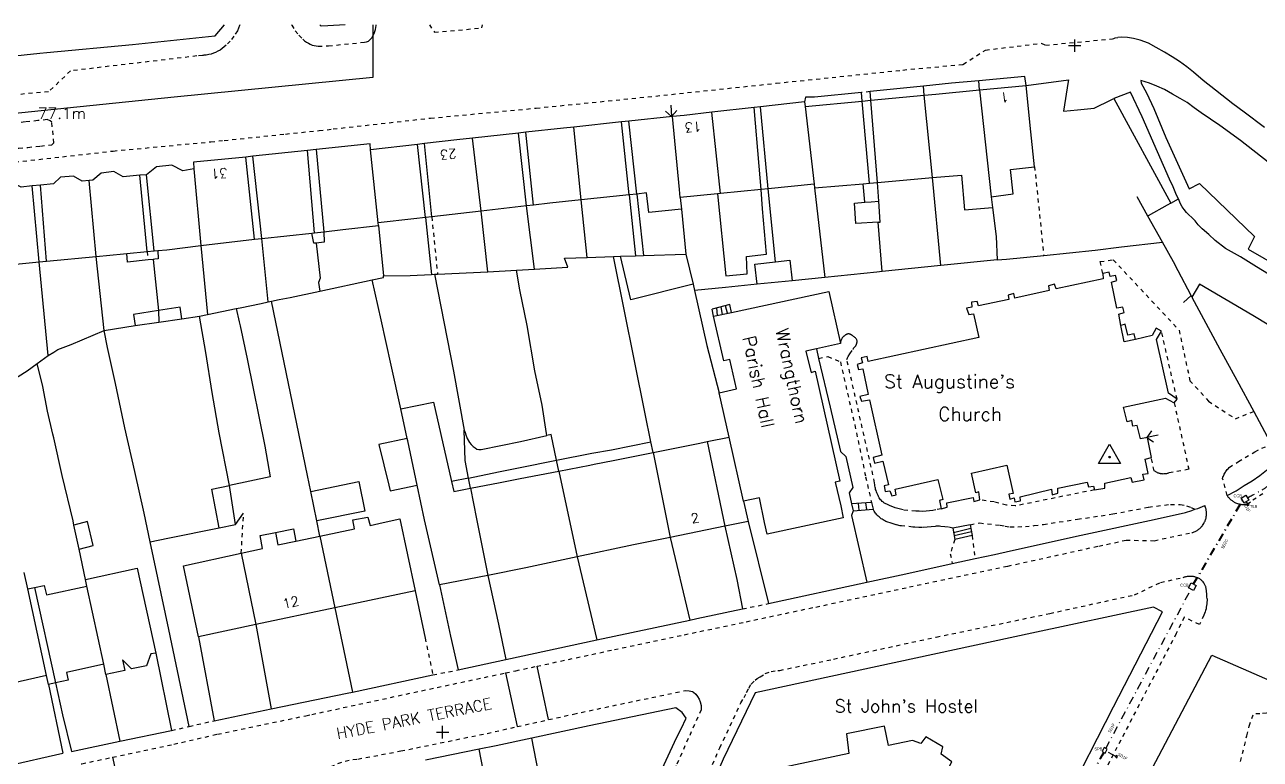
# Model space of a CAD drawing. Extents: x 428500 to 429165, y 435000 to 435500.
# Drawn here: x 428773.7 to 428927.6, y 435408.4 to 435500 of the extents above; entities that cross this region are included whole.
import ezdxf

# ---------------------------------------------------------------- set-up
doc = ezdxf.new("R2010")
doc.units = 0
doc.linetypes.add('DASHDOT1', pattern=[2, 1, -0.5, 0, -0.5])
doc.linetypes.add('DASHEDLINE', pattern=[1, 0.5, -0.5])
doc.layers.get('0').update_dxf_attribs({"color": 222})
for name, color, linetype in [('du-EXISTINGBOX', 181, 'Continuous'), ('du-EXISTINGDUCT-C1', 181, 'DASHDOT1'), ('du-EXISTINGDUCT-F1', 181, 'DASHDOT1'), ('du-EXISTINGTEXT', 181, 'Continuous'), ('du-UTMCDUCT-F2', 40, 'DASHDOT1'), ('os_Block', 7, 'Continuous'), ('OS_LINE - Boundary', 8, 'Continuous'), ('OS_LINE - Building Division', 8, 'Continuous'), ('OS_LINE - Building Outline', 7, 'Continuous'), ('OS_LINE - Default', 8, 'Continuous'), ('OS_LINE - Edge', 8, 'DASHEDLINE'), ('OS_LINE - Property Closing', 8, 'DASHEDLINE'), ('OS_LINE - Road Or Track', 8, 'DASHEDLINE'), ('OS_LINE - Step', 8, 'Continuous'), ('OS_LINE - Traffic Calming', 8, 'Continuous'), ('OS_PT - Spot Height', 8, 'Continuous'), ('OS_PT - Triangulation Point Or Pillar', 8, 'Continuous'), ('OS_SYMB - Benchmark', 8, 'Continuous'), ('OS_TEXT - Building or Structure', 4, 'Continuous'), ('OS_TEXT - Height', 4, 'Continuous'), ('OS_TEXT - Road', 4, 'Continuous')]:
    doc.layers.add(name, color=color, linetype=linetype)
doc.styles.add('AutoTextStyle-2', font='')
doc.styles.get('AutoTextStyle-2').set_extended_font_data('romans-shx')

# ---------------------------------------------------------------- blocks, each defined once
blk = doc.blocks.new('CCB')
at = {"flags": 128}
blk.add_lwpolyline([(0.35, 0.35), (0.35, -0.35), (-0.35, -0.35), (-0.35, 0.35)], close=True, dxfattribs=at)
blk = doc.blocks.new('TLB')
for p, q in [((-0.1, 0.1), (-0.1, -0.1)), ((0.1, 0.1), (-0.1, 0.1)), ((0.1, -0.1), (0.1, 0.1)), ((-0.1, -0.1), (0.1, -0.1))]:
    blk.add_line(p, q)
blk = doc.blocks.new('benchMarkSymbol_#000000')
for points in [[(0.707, 0.707), (0, 0), (0.707, -0.707)], [(1.42, 0), (0, 0)]]:
    blk.add_lwpolyline(points)
blk = doc.blocks.new('spotHeightSymbol_#FF0000')
for points in [[(-0.775, 0), (0.775, 0)], [(0, -0.775), (0, 0.775)]]:
    blk.add_lwpolyline(points)
blk = doc.blocks.new('triangulationStationSymbol_#000000')
for points in [[(0, -0.794), (-1.375, -0.794), (0, 1.588), (1.375, -0.794), (0, -0.794)], [(0.087, 0), (0.086, -0.017), (0.081, -0.033), (0.073, -0.049), (0.062, -0.062), (0.049, -0.073), (0.033, -0.081), (0.017, -0.086), (0, -0.087), (-0.017, -0.086), (-0.033, -0.081), (-0.049, -0.073), (-0.062, -0.062), (-0.073, -0.049), (-0.081, -0.033), (-0.086, -0.017), (-0.087, 0), (-0.086, 0.017), (-0.081, 0.033), (-0.073, 0.049), (-0.062, 0.062), (-0.049, 0.073), (-0.033, 0.081), (-0.017, 0.086), (0, 0.087), (0.017, 0.086), (0.033, 0.081), (0.049, 0.073), (0.062, 0.062), (0.073, 0.049), (0.081, 0.033), (0.086, 0.017), (0.087, 0)]]:
    blk.add_lwpolyline(points)
blk = doc.blocks.new('se2835se')
at = {"layer": 'OS_LINE - Boundary'}
for points in [[(428817.05, 435500), (428817.06, 435493.41), (428792.31, 435490.97), (428654.48, 435476.8), (428594.89, 435469.94), (428593.69, 435465.3), (428587.41, 435418.15), (428586.37, 435418.21), (428584.49, 435418.44), (428583.82, 435414.75), (428579.81, 435388.66), (428579.8, 435388.24), (428566.92, 435304.02), (428570.7, 435303.27), (428567.3, 435276.35), (428564.73, 435258.18), (428563.08, 435241.26), (428545.04, 435233.22), (428500, 435212.52)], [(428715.233, 435000), (428719.674, 435008.665), (428743.487, 435055.655), (428779.682, 435131.22), (428815.718, 435204.722), (428832.863, 435240.282), (428848.739, 435279.652), (428868.741, 435320.451), (428880.806, 435343.787), (428899.38, 435379.188), (428921.605, 435421.416), (428937.268, 435414.537), (428938.062, 435414.06), (428961.345, 435400.778), (428966.055, 435401.784), (428971.029, 435405.699), (428979.231, 435411.52), (428976.6, 435414.85), (428975.54, 435416.16), (428978.13, 435418.08), (428986.08, 435423.98), (428993.201, 435429.142), (429000, 435420.81)]]:
    blk.add_lwpolyline(points, dxfattribs=at)
at = {"layer": 'OS_LINE - Building Division'}
for points in [[(428892.65, 435491.87), (428894.1, 435478.55)], [(428886.8, 435480.94), (428885.76, 435491.21)], [(428860.35, 435478.95), (428859.3, 435489.09)], [(428870.92, 435489.8), (428872.05, 435480.1)], [(428843.03, 435478.16), (428842.11, 435487.24)], [(428855.35, 435478.45), (428855.256, 435479.45), (428854.4, 435488.55)], [(428830.54, 435476.76), (428829.49, 435485.87)], [(428817.72, 435475.3), (428816.78, 435484.39)], [(428794.77, 435482.05), (428795.63, 435472.47)], [(428782.59, 435471.12), (428781.7, 435480.57)], [(428822.58, 435442.61), (428821.912, 435445.751), (428821.414, 435448.101), (428821.35, 435448.4)], [(428863.235, 435440.612), (428861.44, 435448.57)], [(428851.97, 435446.67), (428854.1, 435436.08)], [(428840.22, 435444.34), (428842.51, 435433.66)], [(428829.21, 435442.2), (428829.95, 435438.4), (428831.37, 435431.35)], [(428810.46, 435436.25), (428812.3, 435427.3)], [(428800.66, 435434.12), (428802.46, 435425.21)], [(428783.53, 435420.26), (428781.43, 435430.01)]]:
    blk.add_lwpolyline(points, dxfattribs=at)
at = {"layer": 'OS_LINE - Building Outline'}
for points in [[(428885.76, 435491.21), (428887.2, 435491.35), (428892.65, 435491.87)], [(428892.65, 435491.87), (428898.46, 435492.43)], [(428899.5, 435482.3), (428899.05, 435486.66), (428898.46, 435492.43)], [(428870.85, 435490.38), (428865.35, 435489.77)], [(428870.85, 435490.38), (428870.92, 435489.8)], [(428870.92, 435489.8), (428878.04, 435490.48)], [(428878.04, 435490.48), (428879.11, 435490.58)], [(428879.11, 435490.58), (428885.76, 435491.21)], [(428859.3, 435489.09), (428855.85, 435488.7), (428854.4, 435488.55)], [(428864.55, 435489.68), (428859.3, 435489.09)], [(428865.35, 435489.77), (428864.55, 435489.68)], [(428842.11, 435487.24), (428840.8, 435487.1), (428836.1, 435486.59)], [(428848.05, 435487.87), (428842.11, 435487.24)], [(428848.95, 435487.97), (428848.05, 435487.87)], [(428849, 435478.79), (428848.05, 435487.87)], [(428854.4, 435488.55), (428848.95, 435487.97)], [(428849.95, 435478.89), (428848.95, 435487.97)], [(428829.49, 435485.87), (428827.5, 435485.65), (428823.5, 435485.18)], [(428835.2, 435486.49), (428829.49, 435485.87)], [(428836.1, 435486.59), (428835.2, 435486.49)], [(428837.05, 435477.51), (428836.1, 435486.59)], [(428808.9, 435484.32), (428802.1, 435483.59)], [(428810, 435484.44), (428808.9, 435484.32)], [(428816.78, 435484.39), (428816.7, 435485.15), (428810, 435484.44)], [(428822.6, 435485.08), (428816.78, 435484.39)], [(428823.5, 435485.18), (428822.6, 435485.08)], [(428823.6, 435475.97), (428822.6, 435485.08)], [(428824.4, 435476.06), (428823.5, 435485.18)], [(428794.77, 435482.05), (428793.4, 435481.8), (428792, 435482.5), (428790.1, 435482.3), (428788.85, 435481.3)], [(428801.25, 435483.5), (428794.7, 435482.85), (428794.77, 435482.05)], [(428802.1, 435483.59), (428801.25, 435483.5)], [(428802.3, 435473.25), (428801.25, 435483.5)], [(428781.7, 435480.57), (428780.85, 435480.5), (428779.75, 435481.1), (428778.15, 435481), (428777.25, 435480.15), (428775.65, 435479.99)], [(428788.01, 435481.23), (428785.95, 435481.05), (428784.8, 435481.7), (428783.2, 435481.5), (428782.15, 435480.6), (428781.7, 435480.57)], [(428788.85, 435481.3), (428788.01, 435481.23)], [(428788.95, 435471.72), (428788.01, 435481.23)], [(428789.8, 435471.8), (428788.85, 435481.3)], [(428879.95, 435480.34), (428886.8, 435480.94)], [(428886.8, 435480.94), (428890.4, 435481.25), (428890.75, 435476.9), (428894.25, 435477.2)], [(428894.1, 435478.55), (428896.85, 435478.9), (428896.5, 435481.95), (428899.5, 435482.3)], [(428774.6, 435479.89), (428773.25, 435479.75), (428772.05, 435480.35), (428769.95, 435480.15), (428769.05, 435479.25), (428768.55, 435479.2)], [(428775.65, 435479.99), (428774.6, 435479.89)], [(428776.4, 435470.51), (428775.65, 435479.99)], [(428865.42, 435479.45), (428860.35, 435478.95)], [(428866.3, 435479.54), (428865.42, 435479.45)], [(428872.05, 435480.1), (428866.3, 435479.54)], [(428872.05, 435480.1), (428872.1, 435479.65)], [(428872.1, 435479.65), (428878.15, 435480.18)], [(428878.15, 435480.18), (428878.95, 435480.25)], [(428878.95, 435480.25), (428879.95, 435480.34)], [(428843.03, 435478.16), (428839.1, 435477.75), (428837.05, 435477.51)], [(428849, 435478.79), (428843.03, 435478.16)], [(428849.95, 435478.89), (428849, 435478.79)], [(428855.519, 435476.998), (428855.494, 435476.995), (428851.422, 435476.566), (428851.164, 435479.018), (428849.95, 435478.89)], [(428860, 435478.91), (428855.35, 435478.45)], [(428855.35, 435478.45), (428855.519, 435476.998)], [(428860.35, 435478.95), (428860, 435478.91)], [(428894.1, 435478.55), (428894.25, 435477.2)], [(428830.54, 435476.76), (428824.4, 435476.06)], [(428836.2, 435477.42), (428830.54, 435476.76)], [(428837.05, 435477.51), (428836.2, 435477.42)], [(428810.95, 435474.19), (428813.3, 435474.45), (428817.75, 435474.97)], [(428823.6, 435475.97), (428822.15, 435475.8), (428817.72, 435475.3)], [(428817.75, 435474.97), (428817.72, 435475.3)], [(428824.4, 435476.06), (428823.6, 435475.97)], [(428795.63, 435472.47), (428802.3, 435473.25)], [(428802.3, 435473.25), (428803.21, 435473.35)], [(428803.21, 435473.35), (428809.44, 435474.03)], [(428809.44, 435474.03), (428809.8, 435474.07)], [(428809.8, 435474.07), (428810.95, 435474.19)], [(428786.4, 435471.49), (428788.95, 435471.72)], [(428788.95, 435471.72), (428789.8, 435471.8)], [(428789.8, 435471.8), (428790.26, 435471.84)], [(428790.26, 435471.84), (428791.4, 435471.95), (428795.63, 435472.47)], [(428769.6, 435469.85), (428775.5, 435470.43)], [(428775.5, 435470.43), (428776.4, 435470.51)], [(428776.4, 435470.51), (428782.59, 435471.12)], [(428782.59, 435471.12), (428786, 435471.45), (428786.4, 435471.49)], [(428908, 435469), (428908.05, 435468.3), (428902.2, 435467.05), (428902, 435467.65), (428901.25, 435467.45), (428901.3, 435466.85), (428897.05, 435465.9), (428896.9, 435466.5), (428896.2, 435466.3), (428896.3, 435465.75), (428892.5, 435464.95), (428892.35, 435465.5), (428891.65, 435465.4), (428891.7, 435464.8), (428891, 435464.65), (428891.3, 435463.85), (428891.9, 435463.95), (428892.55, 435460.99), (428878.75, 435458), (428878.65, 435458.65), (428877.9, 435458.45), (428878.05, 435457.85), (428877.4, 435457.65), (428877.55, 435457), (428878.1, 435457.1), (428878.75, 435453.9), (428877.75, 435453.65), (428877.95, 435453.05), (428878.95, 435453.25), (428880.45, 435446.35), (428879.4, 435446.05), (428879.55, 435445.35), (428880.6, 435445.6), (428881.3, 435442.65), (428880.75, 435442.5), (428880.9, 435441.8), (428881.45, 435441.9), (428881.7, 435441.25), (428882.25, 435441.4), (428882.15, 435442.1), (428887.45, 435443.3), (428888.05, 435440.8), (428887.65, 435440.7), (428887.82, 435439.83), (428887.85, 435439.65)], [(428910.26, 435462.5), (428910, 435463.9), (428910.65, 435464.1), (428910.5, 435464.8), (428909.75, 435464.65), (428909.1, 435467.9), (428909.75, 435468.1), (428909.6, 435468.75), (428908.9, 435468.6), (428908.8, 435469.15), (428908, 435469)], [(428937.55, 435457.206), (428936.65, 435457.75), (428928.7, 435462.55), (428926.7, 435463.75), (428920.07, 435467.65), (428919.1, 435466.05)], [(428861.74, 435464.13), (428873.85, 435466.75), (428875.3, 435460.25)], [(428919.1, 435466.05), (428922.6, 435459.55), (428924.69, 435455.69), (428926.808, 435451.776)], [(428859.5, 435463.65), (428861.74, 435464.13)], [(428860.2, 435454.1), (428862.35, 435454.6), (428861.55, 435458.25), (428860.8, 435458.1), (428859.5, 435463.65)], [(428912.06, 435460.77), (428910.65, 435460.45), (428910.26, 435462.5)], [(428915.3, 435461.8), (428914.65, 435462.15), (428914.15, 435461.25), (428912.06, 435460.77)], [(428917.25, 435453.3), (428916.2, 435454.05), (428914.7, 435460.75), (428915.3, 435461.8)], [(428872.31, 435459.59), (428871, 435459.3), (428871.29, 435458.1), (428871.65, 435456.65), (428872.15, 435456.8), (428875.25, 435443.1), (428874.65, 435442.95), (428875.35, 435440), (428875.667, 435438.529), (428866.167, 435436.479), (428865.868, 435437.954), (428865.247, 435441.014), (428863.235, 435440.612)], [(428875.3, 435460.25), (428872.31, 435459.59)], [(428861.44, 435448.57), (428860.2, 435454.1)], [(428914.05, 435446.05), (428913.55, 435448.55), (428912.7, 435448.35), (428912.3, 435450.05), (428911.75, 435449.95), (428911.6, 435450.65), (428911.05, 435450.5), (428910.6, 435452.3), (428915.8, 435453.45), (428916.25, 435453.2), (428916.9, 435452.85)], [(428916.9, 435452.85), (428917.25, 435453.3)], [(428820.55, 435452.1), (428824.615, 435452.946), (428825.533, 435448.891), (428826.86, 435443.03)], [(428821.35, 435448.4), (428820.55, 435452.1)], [(428926.808, 435451.776), (428928.5, 435448.65), (428929.006, 435447.718)], [(428821.35, 435448.4), (428817.8, 435447.65), (428819.03, 435442.61), (428819.2, 435441.9), (428822.58, 435442.61)], [(428851.97, 435446.67), (428857.8, 435447.84), (428858.71, 435448.02)], [(428858.71, 435448.02), (428861.44, 435448.57)], [(428840.22, 435444.34), (428844.1, 435445.1), (428844.63, 435445.21), (428847, 435445.68), (428851.97, 435446.67)], [(428906.95, 435442), (428908.25, 435442.2), (428908.25, 435442.85), (428911.5, 435443.55), (428911.65, 435442.95), (428913.15, 435443.25), (428913, 435443.95), (428913.65, 435444.05), (428913.3, 435445.85), (428914.05, 435446.05)], [(428829.21, 435442.2), (428832.93, 435442.92), (428835.43, 435443.41), (428840.22, 435444.34)], [(428892.7, 435440.75), (428892.55, 435441.75), (428892.2, 435441.65), (428891.65, 435444.1), (428896.05, 435445.1), (428896.85, 435441.55), (428896.3, 435441.45), (428896.4, 435440.85), (428896.95, 435441), (428897.05, 435440.5), (428897.75, 435440.65), (428897.7, 435441.15), (428901.6, 435442.1), (428901.7, 435441.4), (428902.4, 435441.6), (428902.4, 435442.2), (428906.05, 435442.95), (428906.2, 435442.4), (428906.85, 435442.45), (428906.95, 435442)], [(428809.315, 435441.819), (428815.305, 435443.051), (428816.063, 435439.366), (428810.073, 435438.134)], [(428825.35, 435430.15), (428823.5, 435438.25), (428822.58, 435442.61)], [(428826.86, 435443.03), (428827.15, 435441.8), (428829.21, 435442.2)], [(428810.073, 435438.134), (428809.315, 435441.819)], [(428887.85, 435439.65), (428888.6, 435439.85), (428888.55, 435440.4), (428891.85, 435441.05), (428891.95, 435440.55), (428892.7, 435440.75)], [(428863.235, 435440.612), (428863.81, 435438.06)], [(428810.46, 435436.25), (428814.75, 435437.15), (428814.55, 435438.25), (428816.45, 435438.6), (428816.7, 435437.55), (428818.35, 435437.93), (428820.4, 435438.4), (428822.33, 435429.43)], [(428863.81, 435438.06), (428860.91, 435437.46)], [(428800.66, 435434.12), (428803.3, 435434.7), (428803, 435436.3), (428804.94, 435436.7)], [(428804.94, 435436.7), (428807.15, 435437.15), (428807.45, 435435.62)], [(428804.94, 435436.7), (428805.2, 435435.15), (428807.45, 435435.62)], [(428860.91, 435437.46), (428854.1, 435436.08)], [(428807.45, 435435.62), (428810.46, 435436.25)], [(428854.1, 435436.08), (428849.55, 435435.15), (428842.51, 435433.66)], [(428795.35, 435423.7), (428793.45, 435432.55), (428800.66, 435434.12)], [(428842.51, 435433.66), (428836.1, 435432.3), (428831.37, 435431.35)], [(428774.06, 435429.65), (428773.62, 435431.7)], [(428781.25, 435430.85), (428787.7, 435432.25), (428790, 435421.65)], [(428781.43, 435430.01), (428781.25, 435430.85)], [(428831.37, 435431.35), (428825.35, 435430.15)], [(428774.06, 435429.65), (428774.89, 435429.83)], [(428776.41, 435418.85), (428774.06, 435429.65)], [(428774.89, 435429.83), (428776.1, 435430.1), (428776.4, 435428.9), (428781.43, 435430.01)], [(428822.33, 435429.43), (428812.3, 435427.3)], [(428812.3, 435427.3), (428802.46, 435425.21)], [(428802.46, 435425.21), (428795.35, 435423.7)], [(428790, 435421.65), (428789.4, 435421.55), (428788.85, 435420.05), (428787, 435419.7), (428785.85, 435420.8), (428786.15, 435419.5), (428783.8, 435419)], [(428783.53, 435420.26), (428778.9, 435419.25), (428779.1, 435418.3), (428777.51, 435417.94)], [(428783.8, 435419), (428783.53, 435420.26)], [(428776.41, 435418.85), (428769.27, 435417.25)], [(428776.65, 435417.75), (428776.41, 435418.85)], [(428777.51, 435417.94), (428776.65, 435417.75)], [(428883.15, 435396.35), (428889.2, 435408.1), (428887.85, 435409.05), (428888.05, 435409.95), (428885.95, 435411.2), (428885.35, 435410.4), (428884.3, 435410.75), (428881.3, 435410.15), (428880.8, 435412.55), (428876.05, 435411.6), (428876.35, 435409.15), (428867.75, 435407.3), (428869.05, 435401.8), (428873.6, 435402.6), (428873.85, 435401.15), (428873.68, 435399.76)]]:
    blk.add_lwpolyline(points, dxfattribs=at)
at = {"layer": 'OS_LINE - Default'}
for points in [[(428760.402, 435494.84), (428761.5, 435494.95), (428775.55, 435496.45), (428776.453, 435496.536), (428787.1, 435497.55), (428797.363, 435498.614), (428797.416, 435498.619), (428798.551, 435500)], [(428813.6, 435500), (428811.45, 435499.85), (428810.6, 435499.8), (428810.45, 435500)], [(428928.15, 435487.2), (428925.6, 435489.1), (428924.2, 435490.15), (428922.049, 435491.834), (428920.51, 435493.062), (428919.316, 435494.092), (428918.451, 435494.767), (428917.559, 435495.407), (428916.641, 435496.01), (428915.7, 435496.576), (428914.667, 435497.174), (428913.694, 435497.682), (428912.672, 435498.07), (428911.835, 435498.269), (428911.067, 435498.383), (428910.293, 435498.434), (428909.859, 435498.412)], [(428898.46, 435492.43), (428898.3, 435493.55), (428892.55, 435493.02)], [(428885.65, 435492.34), (428879, 435491.66)], [(428892.55, 435493.02), (428889.15, 435492.7), (428885.65, 435492.34)], [(428885.76, 435491.21), (428885.65, 435492.34)], [(428892.65, 435491.87), (428892.55, 435493.02)], [(428898.46, 435492.43), (428903.713, 435493.137), (428903.679, 435492.913), (428903.113, 435489.223), (428904.842, 435489.382), (428906.909, 435489.573), (428909.04, 435490.629), (428909.387, 435490.801)], [(428928.6, 435482.85), (428925.15, 435485.55), (428922.6, 435487.45), (428920.25, 435489), (428919.4, 435489.65), (428918.5, 435490.3), (428917.65, 435490.8), (428916.7, 435491.35), (428915.7, 435491.9), (428914.75, 435492.35), (428913.8, 435492.7), (428912.76, 435493.03), (428912.8, 435492.7), (428913.45, 435491.5), (428914.35, 435489.55), (428915.85, 435485.95), (428918.75, 435479.55), (428920.05, 435480.2), (428926.9, 435473.6), (428926.1, 435472), (428932.25, 435468.5)], [(428877.95, 435491.55), (428872.1, 435490.95), (428870.95, 435490.95), (428870.85, 435490.38)], [(428878.04, 435490.48), (428877.95, 435491.55)], [(428878.95, 435480.25), (428878.04, 435490.48)], [(428879.11, 435490.58), (428879, 435491.66)], [(428879.95, 435480.34), (428879.11, 435490.58)], [(428917.416, 435478.275), (428917.2, 435478.75), (428916.75, 435479.8), (428916.3, 435480.75), (428914.8, 435484.15), (428912.9, 435488.5), (428911.45, 435491.6), (428909.387, 435490.801)], [(428909.387, 435490.801), (428916.491, 435477.755)], [(428865.42, 435479.45), (428865.2, 435482.35), (428864.55, 435489.68)], [(428866.3, 435479.54), (428865.35, 435489.77)], [(428836.2, 435477.42), (428835.2, 435486.49)], [(428809.8, 435474.07), (428808.9, 435484.32)], [(428810, 435484.44), (428810.95, 435474.19)], [(428803.21, 435473.35), (428802.1, 435483.59)], [(428887.84, 435469.97), (428886.8, 435480.94)], [(428775.5, 435470.43), (428774.6, 435479.89)], [(428860, 435478.91), (428861.05, 435468.7), (428863.7, 435468.95), (428863.6, 435471.1), (428866.1, 435471.4), (428865.6, 435477.05), (428865.42, 435479.45)], [(428867.21, 435470.44), (428866.3, 435479.54)], [(428872.1, 435479.65), (428873.35, 435468.47)], [(428878.35, 435477.86), (428878.15, 435480.18)], [(428880.09, 435478), (428879.95, 435480.34)], [(428843.75, 435470.99), (428843.03, 435478.16)], [(428849, 435478.79), (428849.79, 435471.19)], [(428849.95, 435478.89), (428850.79, 435471.23)], [(428880, 435475.4), (428877.25, 435475.2), (428877.05, 435477.75), (428878.35, 435477.86)], [(428878.35, 435477.86), (428879.16, 435477.92), (428880.09, 435478)], [(428880, 435475.4), (428880.25, 435475.4), (428880.09, 435478)], [(428913.616, 435476.137), (428912.264, 435478.538)], [(428916.491, 435477.755), (428917.416, 435478.275)], [(428935.586, 435462.361), (428936.9, 435463.95), (428933.55, 435466.05), (428930.15, 435468), (428927.15, 435469.8), (428925.15, 435471.05), (428923.3, 435472.1), (428922, 435473.1), (428921.2, 435473.85), (428920.4, 435474.55), (428919.9, 435475.05), (428919.5, 435475.55), (428919.1, 435475.95), (428918.7, 435476.3), (428918.45, 435476.6), (428918.15, 435476.95), (428917.9, 435477.3), (428917.7, 435477.65), (428917.416, 435478.275)], [(428831.4, 435469.2), (428830.54, 435476.76)], [(428837.2, 435469.52), (428836.2, 435477.42)], [(428855.519, 435476.998), (428856.05, 435471.4)], [(428894.25, 435477.2), (428894.7, 435473.6), (428894.85, 435470.69)], [(428916.491, 435477.755), (428916.024, 435477.492), (428913.664, 435476.164), (428913.616, 435476.137)], [(428817.75, 435474.97), (428818.38, 435468.7)], [(428823.6, 435475.97), (428824.38, 435468.87)], [(428880.5, 435469.22), (428880, 435475.4)], [(428915.45, 435472.88), (428913.616, 435476.137)], [(428804.01, 435465.43), (428803.21, 435473.35)], [(428810, 435472.78), (428809.7, 435472.75), (428809.44, 435474.03)], [(428810.95, 435474.19), (428811, 435472.9), (428810, 435472.78)], [(428790.26, 435471.84), (428790.3, 435470.8), (428789.9, 435470.76), (428789.7, 435470.74)], [(428795.63, 435472.47), (428796.45, 435463.86)], [(428810, 435472.78), (428810.5, 435468.4), (428810.3, 435467.85), (428810.46, 435466.79)], [(428900.642, 435471.234), (428907.03, 435471.9), (428910.35, 435472.3), (428915.45, 435472.88)], [(428919, 435466.25), (428917.4, 435469.3), (428916.79, 435470.42), (428915.45, 435472.88)], [(428776.6, 435458.75), (428775.5, 435470.43)], [(428783.56, 435461.86), (428782.59, 435471.12)], [(428789.05, 435470.67), (428786.5, 435470.4), (428786.4, 435471.49)], [(428789.7, 435470.74), (428789.05, 435470.67)], [(428789.7, 435470.74), (428790.34, 435464.36)], [(428837.2, 435469.52), (428837.88, 435469.56), (428841.35, 435469.75), (428840.95, 435470.9), (428843.75, 435470.99)], [(428843.75, 435470.99), (428847.047, 435471.101)], [(428847.047, 435471.101), (428847.9, 435471.13)], [(428851.7, 435448.01), (428851, 435451.482), (428847.047, 435471.101)], [(428847.9, 435471.13), (428849.79, 435471.19)], [(428856.96, 435467.65), (428849.2, 435465.7), (428847.9, 435471.13)], [(428849.79, 435471.19), (428850.79, 435471.23)], [(428850.79, 435471.23), (428856.05, 435471.4)], [(428856.05, 435471.4), (428856.96, 435467.65)], [(428864.94, 435467.64), (428864.65, 435470.15), (428867.21, 435470.44)], [(428867.21, 435470.44), (428869, 435470.65), (428869.3, 435468.07)], [(428894.85, 435470.69), (428887.84, 435469.97)], [(428894.85, 435470.69), (428896, 435470.75), (428900.642, 435471.234)], [(428816.95, 435468.18), (428818.4, 435468.49), (428818.38, 435468.7)], [(428818.38, 435468.7), (428821.7, 435468.75), (428824.38, 435468.87)], [(428824.38, 435468.87), (428824.75, 435468.89)], [(428824.75, 435468.89), (428825.11, 435468.91)], [(428824.75, 435468.89), (428827.1, 435456.8), (428828.45, 435449.45)], [(428825.11, 435468.91), (428831.4, 435469.2)], [(428831.4, 435469.2), (428834.95, 435469.4)], [(428834.95, 435469.4), (428837.2, 435469.52)], [(428838.75, 435448.8), (428838.71, 435449.04), (428838.15, 435452.55), (428837.25, 435456.85), (428836.3, 435462.5), (428835.35, 435466.95), (428834.95, 435469.4)], [(428880.5, 435469.22), (428879.85, 435469.15), (428873.35, 435468.47)], [(428887.84, 435469.97), (428880.5, 435469.22)], [(428810.46, 435466.79), (428816.95, 435468.18)], [(428820.55, 435452.1), (428819.35, 435457.55), (428818.1, 435463.2), (428816.95, 435468.18)], [(428856.96, 435467.65), (428857.15, 435466.85)], [(428864.94, 435467.64), (428861, 435467.25), (428857.15, 435466.85)], [(428869.3, 435468.07), (428864.94, 435467.64)], [(428873.35, 435468.47), (428869.3, 435468.07)], [(428804.01, 435465.43), (428804.44, 435465.52)], [(428804.44, 435465.52), (428805.4, 435465.72), (428806.75, 435466), (428810.46, 435466.79)], [(428809.315, 435441.819), (428808.904, 435443.814), (428804.44, 435465.52)], [(428857.15, 435466.85), (428858.65, 435460), (428860.2, 435454.1)], [(428919, 435466.25), (428918.06, 435465.36)], [(428919.1, 435466.05), (428919, 435466.25)], [(428790.34, 435464.36), (428787.25, 435463.85), (428787.45, 435462.5)], [(428793.25, 435463.33), (428793.05, 435464.8), (428790.34, 435464.36)], [(428790.34, 435464.36), (428790.4, 435462.93)], [(428796.45, 435463.86), (428800.04, 435464.606)], [(428800.04, 435464.606), (428800.4, 435462.95), (428800.511, 435462.438), (428801.4, 435458.35), (428803.6, 435447.45), (428804.25, 435443.65), (428799.18, 435442.54)], [(428800.04, 435464.606), (428800.54, 435464.71), (428803.12, 435465.25), (428804.01, 435465.43)], [(428861.55, 435465.1), (428859.35, 435464.55)], [(428783.56, 435461.86), (428787.45, 435462.5)], [(428787.45, 435462.5), (428790.4, 435462.93)], [(428790.4, 435462.93), (428793.25, 435463.33)], [(428793.25, 435463.33), (428795.45, 435463.65)], [(428795.45, 435463.65), (428796.45, 435463.86)], [(428799.18, 435442.54), (428797.9, 435449.1), (428797.05, 435454.15), (428796.25, 435459.15), (428795.45, 435463.65)], [(428912.06, 435460.77), (428911.9, 435461.45), (428911.1, 435461.3), (428910.8, 435462.65), (428910.26, 435462.5)], [(428776.6, 435458.75), (428777.3, 435459.18), (428777.8, 435459.5), (428779.45, 435460.15), (428783.56, 435461.86)], [(428789.31, 435435.54), (428788.55, 435439.1), (428787.4, 435444.3), (428786.15, 435449.75), (428785, 435455.25), (428784, 435459.75), (428783.56, 435461.86)], [(428872.31, 435459.59), (428872.6, 435458.39)], [(428775.25, 435457.77), (428776.6, 435458.75)], [(428872.6, 435458.39), (428874.05, 435452.3), (428875.3, 435446.8), (428876, 435446.15), (428876.85, 435442.3), (428876.4, 435441.65), (428876.71, 435440.25)], [(428771.3, 435455.15), (428774, 435456.85), (428775.25, 435457.77)], [(428779.82, 435437.61), (428779.7, 435438.15), (428778.35, 435443.8), (428777.3, 435448.51), (428777.2, 435448.95), (428776.5, 435451.8), (428775.95, 435454.9), (428775.25, 435457.77)], [(428828.45, 435449.45), (428828.55, 435449.2), (428828.6, 435449), (428828.8, 435448.4), (428829.1, 435447.9), (428829.3, 435447.65), (428829.55, 435447.4), (428829.8, 435447.25), (428830, 435447.1), (428830.25, 435447.05), (428830.55, 435447.05), (428835.45, 435448.05), (428838.75, 435448.8)], [(428828.96, 435443.47), (428828.536, 435445.672), (428828.45, 435449.45)], [(428839.93, 435445.71), (428839.286, 435448.908), (428838.75, 435448.8)], [(428839.93, 435445.71), (428844.35, 435446.6), (428846.8, 435447), (428851.7, 435448.01)], [(428851.97, 435446.67), (428851.7, 435448.01)], [(428858.71, 435448.02), (428860.91, 435437.46)], [(428828.96, 435443.47), (428832.7, 435444.25), (428835.2, 435444.75), (428839.93, 435445.71)], [(428840.22, 435444.34), (428839.93, 435445.71)], [(428923.5, 435441.3), (428924.6, 435441.9), (428925.6, 435442.55), (428926.6, 435443.15), (428927.55, 435443.8), (428928.4, 435444.45), (428929.15, 435444.95), (428929.9, 435445.5), (428930.09, 435445.72)], [(428797.89, 435437.28), (428797, 435442.1), (428799.18, 435442.54)], [(428799.95, 435437.7), (428799.18, 435442.54)], [(428828.96, 435443.47), (428826.86, 435443.03)], [(428829.21, 435442.2), (428828.96, 435443.47)], [(428876.9, 435439.4), (428876.7, 435438.8), (428878.6, 435430.5)], [(428879.18, 435440.45), (428876.71, 435440.25)], [(428876.9, 435439.4), (428879.37, 435439.62)], [(428892.083, 435433.435), (428894.5, 435433.96), (428896.5, 435434.4), (428905.3, 435436.35), (428914.4, 435438.3), (428918.3, 435439.2), (428919.1, 435439.45), (428919.48, 435439.58)], [(428919.48, 435439.58), (428919.85, 435439.7), (428920.72, 435440.04)], [(428780.47, 435434.62), (428782.2, 435435.05), (428781.5, 435438.05), (428779.82, 435437.61)], [(428799.95, 435437.7), (428800.95, 435439.1)], [(428810.46, 435436.25), (428810.073, 435438.134)], [(428863.81, 435438.06), (428866.37, 435427.82)], [(428780.47, 435434.62), (428779.82, 435437.61)], [(428789.31, 435435.54), (428791.53, 435435.99), (428797.89, 435437.28)], [(428797.89, 435437.28), (428799.95, 435437.7)], [(428860.91, 435437.46), (428862.4, 435430.85), (428863.1, 435427.18)], [(428889.3, 435437.25), (428889.55, 435435.8)], [(428891.483, 435437.666), (428891.723, 435436.327)], [(428794.17, 435412.51), (428791.65, 435424.6), (428789.31, 435435.54)], [(428854.1, 435436.08), (428856.56, 435425.77)], [(428781.25, 435430.85), (428780.47, 435434.62)], [(428842.51, 435433.66), (428844.95, 435423.29)], [(428889.25, 435432.82), (428892.083, 435433.435)], [(428878.6, 435430.5), (428883.45, 435431.55), (428889.25, 435432.82)], [(428825.35, 435430.15), (428826.75, 435423.75), (428827.7, 435419.55)], [(428831.37, 435431.35), (428832.7, 435425.25), (428833.64, 435420.84)], [(428866.37, 435427.82), (428878.6, 435430.5)], [(428774.89, 435429.83), (428777.51, 435417.94)], [(428822.33, 435429.43), (428823.568, 435423.535)], [(428812.3, 435427.3), (428814.51, 435416.79)], [(428856.56, 435425.77), (428857.4, 435425.95), (428863.1, 435427.18)], [(428896.35, 435389.73), (428897.2, 435391.4), (428903.3, 435403.15), (428909.35, 435414.95), (428915.45, 435426.8), (428914.3, 435427.4), (428899.15, 435424.15), (428879.9, 435420), (428864.7, 435416.7), (428860.7, 435408.45), (428859.15, 435404.9), (428858.1, 435402.65)], [(428844.95, 435423.29), (428856.56, 435425.77)], [(428802.46, 435425.21), (428804.4, 435414.69)], [(428795.35, 435423.7), (428797.3, 435413.23)], [(428833.64, 435420.84), (428844.95, 435423.29)], [(428790, 435421.65), (428791.97, 435412)], [(428827.7, 435419.55), (428833.64, 435420.84)], [(428777.51, 435417.94), (428778.4, 435413.95), (428779.5, 435409.39)], [(428783.8, 435419), (428785.55, 435410.66)], [(428814.51, 435416.79), (428824.53, 435418.95)], [(428776.65, 435417.75), (428778.44, 435409.2)], [(428804.4, 435414.69), (428813.85, 435416.65), (428814.51, 435416.79)], [(428851.55, 435403.9), (428853.6, 435408.3), (428854.9, 435411.1), (428855.45, 435412.2), (428856.1, 435413.55), (428855.6, 435414.25), (428854.8, 435414.85), (428844, 435412.6), (428836.85, 435411.06)], [(428797.3, 435413.23), (428804.4, 435414.69)], [(428785.55, 435410.66), (428791.97, 435412)], [(428779.5, 435409.39), (428785.55, 435410.66)], [(428836.85, 435411.06), (428832.4, 435410.1), (428830.29, 435409.66)], [(428838.77, 435401.19), (428836.85, 435411.06)], [(428771.5, 435407.61), (428778.44, 435409.2)], [(428830.29, 435409.66), (428823.61, 435408.29)], [(428832.2, 435399.8), (428830.29, 435409.66)]]:
    blk.add_lwpolyline(points, dxfattribs=at)
at = {"layer": 'OS_LINE - Edge'}
for points in [[(428879, 435491.66), (428877.95, 435491.55)], [(428899.5, 435482.3), (428900.642, 435471.234)], [(428908, 435469), (428907.668, 435470.46), (428909.305, 435470.688), (428917.503, 435461.92), (428918.859, 435455.62), (428921.171, 435453.063), (428924.518, 435450.876), (428926.808, 435451.776)], [(428887.85, 435439.65), (428887.204, 435439.502), (428886.806, 435439.433), (428886.405, 435439.38), (428886.002, 435439.344), (428885.528, 435439.328), (428885.123, 435439.331), (428884.719, 435439.339), (428883.123, 435439.499), (428882.797, 435439.584), (428882.473, 435439.677), (428882.152, 435439.781), (428881.835, 435439.896), (428881.516, 435440.03), (428881.428, 435440.068), (428881.34, 435440.106), (428881.251, 435440.144), (428881.162, 435440.182), (428881.074, 435440.221), (428880.987, 435440.261), (428880.902, 435440.304), (428880.818, 435440.35), (428880.737, 435440.399), (428880.658, 435440.452), (428880.522, 435440.561), (428880.415, 435440.668), (428880.317, 435440.783), (428880.228, 435440.905), (428880.146, 435441.032), (428880.07, 435441.164), (428879.999, 435441.298), (428879.91, 435441.485), (428879.849, 435441.623), (428879.794, 435441.765), (428879.745, 435441.908), (428879.702, 435442.054), (428879.666, 435442.201), (428879.635, 435442.349), (428879.61, 435442.499), (428879.592, 435442.649), (428879.575, 435442.901), (428876.117, 435458.264), (428876.196, 435458.452), (428876.282, 435458.636), (428876.47, 435458.981), (428876.847, 435459.523), (428876.883, 435459.568), (428876.92, 435459.611), (428876.959, 435459.653), (428876.998, 435459.694), (428877.037, 435459.735), (428877.076, 435459.777), (428877.114, 435459.819), (428877.15, 435459.862), (428877.184, 435459.907), (428877.215, 435459.954), (428877.249, 435460.016), (428877.263, 435460.046), (428877.277, 435460.077), (428877.291, 435460.108), (428877.304, 435460.14), (428877.317, 435460.172), (428877.328, 435460.204), (428877.34, 435460.236), (428877.35, 435460.268), (428877.359, 435460.301), (428877.367, 435460.334), (428877.373, 435460.367), (428877.379, 435460.4), (428877.382, 435460.433), (428877.384, 435460.466), (428877.385, 435460.499), (428877.384, 435460.532), (428877.378, 435460.585), (428877.362, 435460.654), (428877.337, 435460.718), (428877.305, 435460.779), (428877.267, 435460.837), (428877.223, 435460.891), (428877.174, 435460.943), (428877.121, 435460.993), (428877.066, 435461.04), (428877.008, 435461.086), (428876.95, 435461.13), (428876.855, 435461.198), (428876.83, 435461.216), (428876.805, 435461.235), (428876.78, 435461.253), (428876.755, 435461.271), (428876.729, 435461.289), (428876.704, 435461.307), (428876.678, 435461.324), (428876.652, 435461.34), (428876.625, 435461.356), (428876.599, 435461.371), (428876.572, 435461.386), (428876.545, 435461.399), (428876.517, 435461.411), (428876.489, 435461.421), (428876.461, 435461.43), (428876.432, 435461.438), (428876.402, 435461.444), (428876.373, 435461.448), (428876.336, 435461.451), (428876.282, 435461.45), (428876.23, 435461.443), (428876.178, 435461.431), (428876.128, 435461.415), (428876.078, 435461.394), (428876.03, 435461.37), (428875.982, 435461.343), (428875.936, 435461.314), (428875.891, 435461.282), (428875.846, 435461.249), (428875.763, 435461.183), (428875.722, 435461.148), (428875.683, 435461.111), (428875.645, 435461.072), (428875.609, 435461.031), (428875.574, 435460.989), (428875.542, 435460.946), (428875.511, 435460.901), (428875.482, 435460.855), (428875.455, 435460.808), (428875.43, 435460.76), (428875.408, 435460.71), (428875.387, 435460.66), (428875.368, 435460.609), (428875.351, 435460.558), (428875.337, 435460.505), (428875.325, 435460.453), (428875.315, 435460.399), (428875.308, 435460.345), (428875.3, 435460.25)], [(428917.25, 435453.3), (428915.3, 435461.8)], [(428872.6, 435458.39), (428873.75, 435458.65), (428875.3, 435457.95), (428877.1, 435450.1), (428878.45, 435443.65), (428879.18, 435440.45)], [(428916.9, 435452.85), (428918.716, 435444.566), (428916.229, 435444.108), (428916.155, 435444.081), (428916.08, 435444.058), (428916.003, 435444.037), (428915.927, 435444.02), (428915.849, 435444.007), (428915.771, 435443.996), (428915.692, 435443.989), (428915.614, 435443.985), (428915.535, 435443.984), (428915.456, 435443.987), (428915.378, 435443.993), (428915.284, 435444.004), (428915.206, 435444.018), (428915.129, 435444.034), (428915.053, 435444.054), (428914.978, 435444.077), (428914.903, 435444.104), (428914.83, 435444.133), (428914.758, 435444.165), (428914.688, 435444.201), (428914.619, 435444.239), (428914.552, 435444.28), (428914.486, 435444.324), (428914.386, 435444.399), (428914.05, 435446.05)], [(428923.5, 435441.3), (428922.925, 435443.44), (428922.97, 435443.571), (428923.02, 435443.7), (428923.076, 435443.827), (428923.137, 435443.951), (428923.203, 435444.073), (428923.274, 435444.192), (428923.35, 435444.308), (428923.431, 435444.42), (428923.516, 435444.529), (428923.606, 435444.635), (428923.759, 435444.796), (428924.912, 435445.535), (428925.727, 435446.043), (428926.952, 435446.753), (428927.809, 435447.185), (428929.006, 435447.718)], [(428906.95, 435442), (428897.1, 435440), (428896, 435440.1), (428894.45, 435440.5), (428892.7, 435440.75)], [(428889.3, 435437.25), (428888.723, 435437.361), (428888.334, 435437.415), (428887.816, 435437.458), (428887.65, 435437.472), (428887.258, 435437.482), (428887.108, 435437.456), (428886.625, 435437.392), (428886.125, 435437.347), (428885.554, 435437.328), (428885.096, 435437.331), (428884.599, 435437.341), (428884.314, 435437.369), (428882.941, 435437.507), (428882.769, 435437.524), (428882.269, 435437.655), (428881.889, 435437.764), (428881.503, 435437.889), (428881.231, 435437.988), (428881.106, 435438.033), (428880.982, 435438.083), (428880.861, 435438.138), (428880.742, 435438.198), (428880.626, 435438.263), (428880.513, 435438.333), (428880.402, 435438.407), (428880.295, 435438.486), (428880.124, 435438.628), (428880.026, 435438.718), (428879.932, 435438.812), (428879.842, 435438.911), (428879.756, 435439.012), (428879.675, 435439.118), (428879.598, 435439.226), (428879.525, 435439.338), (428879.458, 435439.453), (428879.37, 435439.62)], [(428891.483, 435437.666), (428892.66, 435437.89), (428895.2, 435437.6), (428895.85, 435437.5), (428896.45, 435437.4), (428897.4, 435437.4), (428898.35, 435437.45), (428899.45, 435437.55), (428900.6, 435437.7), (428904.85, 435438.35), (428909.25, 435439), (428913.7, 435439.85), (428916.45, 435440.2), (428917.65, 435440.2), (428918.45, 435440), (428919, 435439.8), (428919.48, 435439.58)], [(428891.723, 435436.327), (428892.083, 435433.435)], [(428889.55, 435435.8), (428889, 435434.05), (428889.25, 435432.82)], [(428863.1, 435427.18), (428866.37, 435427.82)], [(428824.53, 435418.95), (428827.7, 435419.55)], [(428794.17, 435412.51), (428797.3, 435413.23)], [(428937.326, 435409.259), (428936.7, 435411.8), (428936.4, 435412), (428936.1, 435412.25), (428935.8, 435412.45), (428934.75, 435413.05), (428934.45, 435413.2), (428934.1, 435413.35), (428933.7, 435413.5), (428933, 435413.8), (428932.65, 435413.9), (428932.25, 435414), (428931.9, 435414.05), (428931.5, 435414.1), (428931.15, 435414.15), (428930.45, 435414.15), (428930.15, 435414.2), (428928.75, 435414.2), (428928.4, 435414.15), (428927.55, 435414.1), (428926.75, 435414.05)], [(428791.97, 435412), (428794.17, 435412.51)]]:
    blk.add_lwpolyline(points, dxfattribs=at)
at = {"layer": 'OS_LINE - Property Closing'}
for points in [[(428824.4, 435476.06), (428825.11, 435468.91)], [(428788.95, 435471.72), (428789.05, 435470.67)], [(428800.66, 435434.12), (428800.95, 435439.1)], [(428823.568, 435423.535), (428824.53, 435418.95)]]:
    blk.add_lwpolyline(points, dxfattribs=at)
at = {"layer": 'OS_LINE - Road Or Track'}
for points in [[(428800.479, 435500), (428800.452, 435499.918), (428800.308, 435499.547), (428800.173, 435499.253), (428799.738, 435498.566), (428799.277, 435497.966), (428798.792, 435497.453), (428798.539, 435497.229), (428798.281, 435497.026), (428798.016, 435496.845), (428797.745, 435496.686), (428797.468, 435496.548), (428797.185, 435496.432), (428796.895, 435496.338), (428796.599, 435496.265), (428796.297, 435496.214), (428795.989, 435496.184), (428795.914, 435496.177), (428795.814, 435496.167), (428795.14, 435496.1), (428779.39, 435494.24), (428776.66, 435491.64), (428770.64, 435491.08)], [(428806.906, 435500), (428806.945, 435499.931), (428807.396, 435499.251), (428807.853, 435498.674), (428808.317, 435498.2), (428808.551, 435498.001), (428808.787, 435497.828), (428809.025, 435497.68), (428809.265, 435497.557), (428809.506, 435497.461), (428809.748, 435497.389), (428809.993, 435497.344), (428810.239, 435497.324), (428811.526, 435497.367), (428816.007, 435497.81), (428816.271, 435497.857), (428816.512, 435497.965), (428816.73, 435498.134), (428816.925, 435498.364), (428817.097, 435498.655), (428817.246, 435499.008), (428817.372, 435499.421), (428817.475, 435499.895), (428817.47, 435500)], [(428824.1, 435500), (428824.75, 435499.05), (428830.65, 435499.6), (428830.7, 435500)], [(428900.33, 435497.68), (428900.855, 435497.448), (428909.221, 435498.237), (428909.394, 435498.296), (428909.547, 435498.349), (428909.859, 435498.412)], [(428728.2, 435478.3), (428728.7, 435478.45), (428729.1, 435478.45), (428735.45, 435479.15), (428748.55, 435480.45), (428760.75, 435481.7), (428771.45, 435482.77), (428779.4, 435483.65), (428784.7, 435484.25), (428796.85, 435485.4), (428798.518, 435485.573), (428806.166, 435486.366), (428810.35, 435486.8), (428812.116, 435486.997), (428824.25, 435488.35), (428837.4, 435489.6), (428851.3, 435491), (428867.3, 435492.7), (428883.1, 435494.35), (428890.58, 435495.04), (428893.38, 435496.84), (428900.33, 435497.68)], [(428773.738, 435487.869), (428772.61, 435487.75), (428772.42, 435487.75), (428772.16, 435487.55), (428772.44, 435484.79), (428772.57, 435484.6), (428772.95, 435484.6), (428774.06, 435484.71)], [(428775.308, 435488.04), (428773.75, 435487.87), (428773.738, 435487.869)], [(428775.63, 435484.87), (428777.07, 435485.01), (428777.19, 435485.14), (428777.32, 435485.27), (428777.05, 435487.84), (428776.86, 435488.03), (428776.47, 435488.16), (428775.308, 435488.04)], [(428774.06, 435484.71), (428775.63, 435484.87)], [(428923.5, 435441.3), (428923.6, 435441.15), (428923.66, 435441.07), (428923.73, 435441), (428923.8, 435440.92), (428923.87, 435440.85), (428923.95, 435440.78), (428924.03, 435440.72), (428924.11, 435440.66), (428924.19, 435440.6), (428924.28, 435440.54), (428924.36, 435440.49), (428924.45, 435440.44), (428924.55, 435440.4), (428924.64, 435440.36), (428924.79, 435440.3), (428924.89, 435440.28), (428924.99, 435440.25), (428925.09, 435440.23), (428925.19, 435440.21), (428925.29, 435440.2), (428925.39, 435440.19), (428925.49, 435440.19), (428925.6, 435440.19), (428925.7, 435440.19), (428925.77, 435440.2), (428925.8, 435440.2), (428925.9, 435440.21), (428926, 435440.23), (428926.7, 435440.75), (428928.04, 435441.62)], [(428863.56, 435425.56), (428872.25, 435427.4), (428883.9, 435429.9), (428896.15, 435432.5), (428907.5, 435435), (428910.93, 435435.74), (428914.42, 435435.67), (428919.11, 435436.68), (428919.21, 435436.71), (428919.31, 435436.74), (428919.4, 435436.78), (428919.5, 435436.82), (428919.59, 435436.86), (428919.68, 435436.91), (428919.77, 435436.96), (428919.85, 435437.02), (428919.94, 435437.08), (428920.02, 435437.14), (428920.1, 435437.21), (428920.17, 435437.28), (428920.24, 435437.35), (428920.31, 435437.42), (428920.38, 435437.5), (428920.44, 435437.58), (428920.5, 435437.67), (428920.6, 435437.82), (428920.65, 435437.91), (428920.65, 435437.92), (428920.69, 435438), (428920.74, 435438.1), (428920.77, 435438.19), (428920.81, 435438.29), (428920.84, 435438.39), (428920.86, 435438.49), (428920.88, 435438.59), (428920.9, 435438.69), (428920.91, 435438.79), (428920.92, 435438.89), (428920.92, 435438.99), (428920.92, 435439.1), (428920.92, 435439.2), (428920.91, 435439.3), (428920.9, 435439.4), (428920.88, 435439.5), (428920.86, 435439.6), (428920.84, 435439.7), (428920.81, 435439.8), (428920.72, 435440.04)], [(428864.95, 435418.47), (428865.3, 435418.7), (428865.95, 435419.1), (428866.7, 435419.35), (428867.5, 435419.5), (428867.75, 435419.5), (428874.45, 435420.9), (428887.25, 435423.65), (428901.4, 435426.6), (428911.94, 435428.92), (428915.2, 435430.46), (428918.03, 435431.09), (428918.19, 435431.15), (428918.28, 435431.18), (428918.36, 435431.2), (428918.45, 435431.22), (428918.54, 435431.24), (428918.63, 435431.25), (428918.72, 435431.25), (428918.81, 435431.26), (428918.9, 435431.26), (428918.99, 435431.26), (428919.07, 435431.25), (428919.16, 435431.24), (428919.25, 435431.23), (428919.34, 435431.21), (428919.43, 435431.19), (428919.52, 435431.16), (428919.6, 435431.13), (428919.69, 435431.1), (428919.77, 435431.07), (428919.8, 435431.06)], [(428920.99, 435428.44), (428920.98, 435428.68), (428920.97, 435428.77), (428920.97, 435428.86), (428920.96, 435428.95), (428920.96, 435429.04), (428920.95, 435429.13), (428920.94, 435429.23), (428920.93, 435429.32), (428920.92, 435429.41), (428920.91, 435429.5), (428920.9, 435429.59), (428920.88, 435429.68), (428920.86, 435429.77), (428920.84, 435429.85), (428920.82, 435429.94), (428920.79, 435430.02), (428920.76, 435430.1), (428920.73, 435430.18), (428920.69, 435430.26), (428920.65, 435430.34), (428920.6, 435430.41), (428920.49, 435430.55), (428920.43, 435430.62), (428920.36, 435430.68), (428920.3, 435430.74), (428920.23, 435430.8), (428920.16, 435430.85), (428920.08, 435430.9), (428920.01, 435430.95), (428919.93, 435430.99), (428919.85, 435431.03), (428919.8, 435431.06)], [(428920.99, 435428.44), (428920.99, 435428.23), (428920.98, 435428.02), (428920.96, 435427.81), (428920.94, 435427.6), (428920.9, 435427.39), (428920.86, 435427.18), (428920.81, 435426.98), (428920.75, 435426.78), (428920.68, 435426.58), (428920.6, 435426.38), (428920.03, 435425.21), (428918.15, 435426.14), (428917.15, 435424.1), (428906.15, 435402.95)], [(428855.85, 435423.94), (428863.56, 435425.56)], [(428837.51, 435420.02), (428847.15, 435422.1), (428855.85, 435423.94)], [(428833.6, 435419.18), (428834.85, 435419.45), (428837.51, 435420.02)], [(428809.46, 435414.01), (428822.15, 435416.75), (428833.6, 435419.18)], [(428852.93, 435394.08), (428853.6, 435395.5), (428857.3, 435403.2), (428860.3, 435409.85), (428862.9, 435415.45), (428863.3, 435416.1), (428863.6, 435416.75), (428863.9, 435417.3), (428864.2, 435417.8), (428864.7, 435418.3), (428864.95, 435418.47)], [(428838.95, 435413.36), (428842.05, 435414.05), (428856, 435417), (428856.45, 435416.95), (428856.9, 435416.85), (428857, 435416.8), (428857.3, 435416.55)], [(428857.3, 435416.55), (428857.5, 435416.25), (428857.7, 435415.9), (428857.85, 435415.6), (428857.95, 435415.1), (428857.95, 435414.6), (428856.35, 435411), (428854.85, 435407.6), (428853.15, 435403.9), (428851.4, 435400.3), (428849.8, 435396.75), (428849.37, 435395.78)], [(428797.7, 435411.55), (428808.7, 435413.85), (428809.46, 435414.01)], [(428835.05, 435412.49), (428838.95, 435413.36)], [(428925.15, 435408.15), (428925.65, 435410.1), (428925.95, 435411.35), (428926.25, 435412.55), (428926.75, 435414.05)], [(428810.95, 435406.85), (428811.1, 435407), (428811.8, 435407.5), (428812.7, 435407.9), (428813.6, 435408.2), (428814.55, 435408.4), (428815.2, 435408.45), (428820.55, 435409.45), (428831.3, 435411.65), (428835.05, 435412.49)], [(428784.63, 435408.67), (428792.25, 435410.3), (428797.7, 435411.55)], [(428780.71, 435407.83), (428780.8, 435407.85), (428784.63, 435408.67)]]:
    blk.add_lwpolyline(points, dxfattribs=at)
at = {"layer": 'OS_LINE - Step'}
for points in [[(428859.5, 435463.65), (428859.35, 435464.55)], [(428859.99, 435463.76), (428859.9, 435464.69)], [(428860.6, 435463.89), (428860.45, 435464.82)], [(428861.24, 435464.03), (428861, 435464.96)], [(428861.74, 435464.13), (428861.55, 435465.1)], [(428876.71, 435440.25), (428876.9, 435439.4)], [(428877.654, 435439.467), (428877.559, 435440.319)], [(428878.592, 435439.551), (428878.459, 435440.392)], [(428879.18, 435440.45), (428879.37, 435439.62)], [(428891.483, 435437.666), (428889.3, 435437.25)], [(428891.565, 435437.21), (428889.403, 435436.651)], [(428891.64, 435436.79), (428889.47, 435436.29)], [(428891.723, 435436.327), (428889.55, 435435.8)]]:
    blk.add_lwpolyline(points, dxfattribs=at)
at = {"layer": 'OS_LINE - Traffic Calming'}
for points in [[(428838.95, 435413.36), (428837.51, 435420.02)], [(428833.6, 435419.18), (428835.05, 435412.49)], [(428784.63, 435408.67), (428786.02, 435402.26)]]:
    blk.add_lwpolyline(points, dxfattribs=at)
at = {"layer": 'OS_PT - Spot Height'}
for p in [(428904.5, 435497.4), (428825.75, 435411.8)]:
    blk.add_blockref('spotHeightSymbol_#FF0000', p, dxfattribs=at)
at = {"layer": 'OS_PT - Triangulation Point Or Pillar'}
blk.add_blockref('triangulationStationSymbol_#000000', (428908.85, 435446.1), dxfattribs=at)
at = {"layer": 'OS_SYMB - Benchmark'}
for p, rotation in [((428854.25, 435488.55), 92.1), ((428913.5, 435448.55), 11.1)]:
    blk.add_blockref('benchMarkSymbol_#000000', p, dxfattribs=dict(at, rotation=rotation))
at = {"layer": 'OS_TEXT - Building or Structure', "style": 'AutoTextStyle-2'}
for s, insert, char_height, attachment_point, rotation in [('1', (428895.7, 435491.55), 1.2, 8, 186.3), ('13', (428856.9, 435487.85), 1.2, 8, 185.2), ('23', (428826.4, 435484.45), 1.2, 8, 184.9), ('31', (428797.9, 435482.05), 1.2, 8, 184.1), ('Parish\\~Hall', (428863.1, 435461), 1.6, 7, 282.1), ('Wrangthorn', (428866.7, 435461.8), 1.6, 7, 282.1), ('2', (428857.3, 435437.9), 1.2, 8, 10.5), ('12', (428806.95, 435427.4), 1.2, 8, 12.2)]:
    blk.add_mtext(s, dxfattribs=dict(at, insert=insert, char_height=char_height, attachment_point=attachment_point, rotation=rotation))
at = {"layer": 'OS_TEXT - Building or Structure', "attachment_point": 7, "style": 'AutoTextStyle-2'}
for s, insert, char_height in [("St\\~Augustine's", (428880.75, 435454.1), 1.7), ('Church', (428887.5, 435450.6), 1.7), ("St\\~John's\\~Hostel", (428874.6, 435414.25), 1.6)]:
    blk.add_mtext(s, dxfattribs=dict(at, insert=insert, char_height=char_height))
at = {"layer": 'OS_TEXT - Height', "insert": (428775.32, 435488.25), "char_height": 1.4, "attachment_point": 7, "style": 'AutoTextStyle-2'}
blk.add_mtext('77.1m', dxfattribs=at)
at = {"layer": 'OS_TEXT - Road', "insert": (428822.2, 435413.5), "char_height": 1.4, "attachment_point": 5, "rotation": 11.2, "style": 'AutoTextStyle-2'}
blk.add_mtext('HYDE\\~PARK\\~TERRACE', dxfattribs=at)
blk = doc.blocks.new('SPB')
at = {"flags": 128}
blk.add_lwpolyline([(-0.275, 0.2), (-0.275, -0.2), (0.275, -0.2), (0.275, 0.2)], close=True, dxfattribs=at)

msp = doc.modelspace()

# ---------------------------------------------------------------- linework, layer by layer
at = {"layer": 'du-EXISTINGDUCT-C1', "flags": 128}
for points in [[(428919.26, 435430.28), (428925.39, 435440.72)], [(428919.35, 435430.23), (428925.47, 435440.67)], [(428926.06, 435440.28), (428925.88, 435440.55)], [(428909.61, 435408.78), (428908.41, 435409.43)]]:
    msp.add_lwpolyline(points, dxfattribs=at)
at = {"layer": 'du-EXISTINGDUCT-F1', "flags": 128}
msp.add_lwpolyline([(428926.02, 435441.03, 0.018602), (428927.85, 435442.02, 0.030099), (428928.93, 435442.74, 0.007441), (428931.13, 435444.47, 0.033255), (428931.59, 435444.9, 0.028269), (428932.62, 435446.12, 0.026768), (428933.56, 435447.52, 0.006664), (428934.04, 435448.35, 0.000965), (428937.24, 435454.09, 0.005648), (428938.18, 435455.84, 0.002898), (428939.97, 435459.28)], format="xyb", dxfattribs=at)
msp.add_lwpolyline([(428908.37, 435409.77), (428919, 435429.63)], dxfattribs=at)
at = {"layer": 'du-UTMCDUCT-F2'}
for points in [[(428892.48, 435378.27, -0.006213), (428896.73, 435387.4, -0.006213), (428901.2, 435396.43, -0.004499), (428904.58, 435402.9, -0.004499), (428908.08, 435409.3)], [(428892.58, 435378.23, -0.006213), (428896.82, 435387.36, -0.006213), (428901.29, 435396.39, -0.004499), (428904.67, 435402.85, -0.004499), (428908.16, 435409.25, -0.004499)]]:
    msp.add_lwpolyline(points, format="xyb", dxfattribs=at)

# ---------------------------------------------------------------- block references
at = {"layer": 'du-EXISTINGBOX', "color": 0}
for name, p, rotation in [('CCB', (428925.72, 435440.86), 300.6295194904756), ('TLB', (428926.1, 435440.18), 119.3166459483465), ('CCB', (428919.15, 435429.95), 62.86527286149918), ('TLB', (428909.7, 435408.74), 152.8770862495155)]:
    msp.add_blockref(name, p, dxfattribs=dict(at, rotation=rotation))
at = {"layer": 'du-EXISTINGBOX', "color": 0, "zscale": 1.000000999999999, "rotation": 62.72050724366787}
msp.add_blockref('SPB', (428908.24, 435409.53), dxfattribs=at)
at = {"layer": 'os_Block'}
msp.add_blockref('se2835se', (0, 0), dxfattribs=at)

# ---------------------------------------------------------------- texts
at = {"layer": 'du-EXISTINGTEXT'}
for s, rotation, p in [('CCB', 0.3558, (428924.29, 435441.08)), ('SD1F', 303.208, (428925.43, 435440.26)), ('TLB', 0.3558, (428926.35, 435439.77)), ('SD2C', 62.9908, (428923.03, 435434.59)), ('CCB', 0.3558, (428917.64, 435429.94)), ('SD1F', 61.8504, (428908.94, 435411.66)), ('SD1F', 331.8834, (428909.83, 435408.91))]:
    msp.add_text(s, height=0.36, rotation=rotation, dxfattribs=at).set_placement(p)
msp.add_text('SPB', height=0.36, dxfattribs=at).set_placement((428906.96, 435409.53))

doc.saveas('drawing.dxf')
